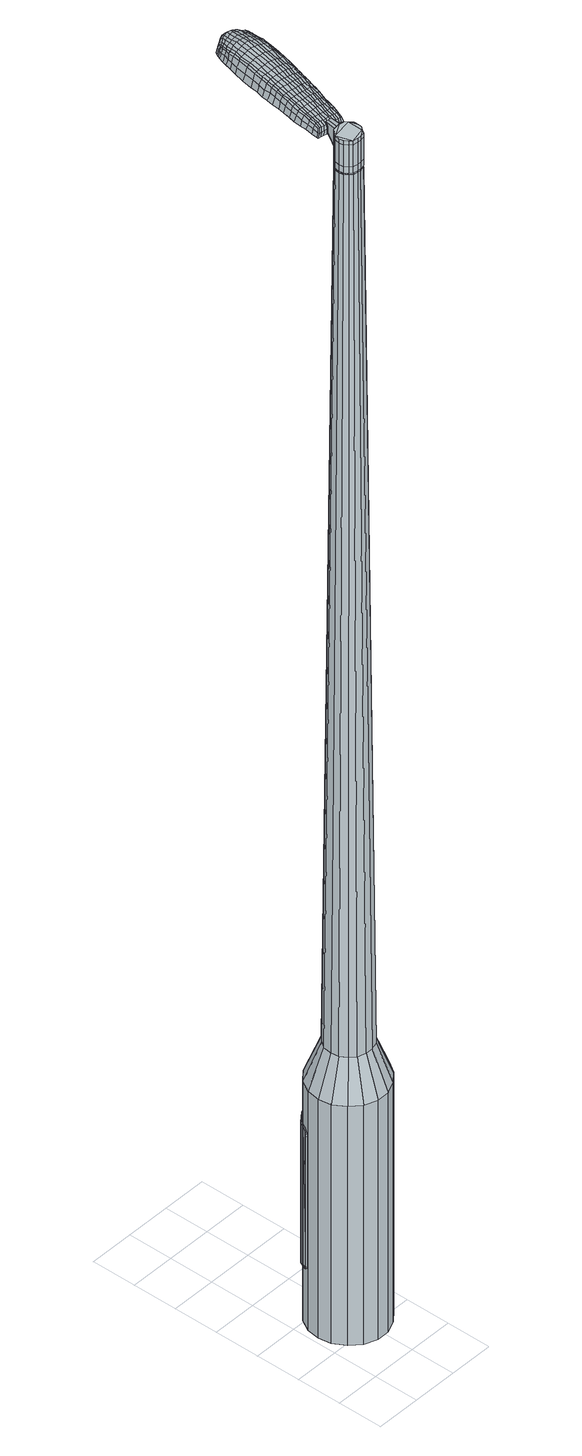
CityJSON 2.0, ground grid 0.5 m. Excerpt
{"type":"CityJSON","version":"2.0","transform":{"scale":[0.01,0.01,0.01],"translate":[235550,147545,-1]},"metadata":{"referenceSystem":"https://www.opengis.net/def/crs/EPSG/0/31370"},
"CityObjects":{
"object1":{"type":"GenericCityObject","attributes":{"cluster":396,"mean_distance_to_centroid":0.247,"new_centroid_x":235550.49,"new_centroid_y":147545.73,"mean_distance_to_camera":9.55,"H1":10.56,"H2":9.45,"Z_final":113.12,"cluster2":-1,"proj_x":235557.04,"proj_y":147546.86,"id_line":65030,"bearing_l":350.2,"distance":6.65,"orientation":"left","G_obj":80.2},"geometry":[{"type":"MultiSurface","lod":"2","boundaries":[[[0,1,2,3]],[[1,4,5,2]],[[4,6,7,5]],[[6,8,9,7]],[[8,10,11,9]],[[10,12,13,11]],[[12,14,15,13]],[[14,16,17,15]],[[16,18,19,17]],[[18,20,21,19]],[[20,22,23,21]],[[22,24,25,23]],[[24,26,27,25]],[[26,28,29,27]],[[28,30,31,29]],[[30,32,33,31]],[[32,34,35,33]],[[34,0,3,35]],[[36,37,38,39]],[[38,40,41,42]],[[41,43,42]],[[42,44,45,46]],[[45,47,46]],[[46,48,49,50]],[[49,51,50]],[[42,46,50,38]],[[50,52,39,38]],[[53,36,39]],[[2,5,7,35]],[[7,9,11,15]],[[11,13,15]],[[15,17,19,23]],[[19,21,23]],[[23,25,27,31]],[[27,29,31]],[[15,23,31,7]],[[31,33,35,7]],[[3,2,35]],[[1,0,54,55]],[[0,34,56,54]],[[34,32,57,56]],[[32,30,58,57]],[[30,28,59,58]],[[28,26,60,59]],[[26,24,61,60]],[[24,22,62,61]],[[22,20,63,62]],[[20,18,64,63]],[[18,16,65,64]],[[16,14,66,65]],[[14,12,67,66]],[[12,10,68,67]],[[10,8,69,68]],[[8,6,70,69]],[[6,4,71,70]],[[4,1,55,71]],[[55,54,72,73]],[[54,56,74,72]],[[56,57,75,74]],[[57,58,76,75]],[[58,59,77,76]],[[59,60,78,77]],[[60,61,79,78]],[[61,62,80,79]],[[62,63,81,80]],[[63,64,82,81]],[[64,65,83,82]],[[65,66,84,83]],[[66,67,85,84]],[[67,68,86,85]],[[68,69,87,86]],[[69,70,88,87]],[[70,71,89,88]],[[71,55,73,89]],[[72,90,91,92]],[[74,93,90,72]],[[94,95,93,74]],[[96,97,95,94]],[[98,99,97,96]],[[100,101,99,98]],[[102,103,101,100]],[[104,105,103,102]],[[106,107,105,104]],[[82,108,107,106]],[[83,109,108,82]],[[110,111,109,83]],[[85,112,111,110]],[[113,114,112,85]],[[87,115,114,113]],[[116,117,115,87]],[[118,119,117,116]],[[92,91,119,118]],[[120,121,122,123]],[[124,120,123,125]],[[126,124,125,127]],[[128,126,127,129]],[[130,128,129,131]],[[132,130,131,133]],[[134,132,133,135]],[[136,134,135,137]],[[138,136,137,139]],[[140,138,139,141]],[[142,140,141,143]],[[144,142,143,145]],[[146,144,145,147]],[[148,146,147,149]],[[150,148,149,151]],[[152,150,151,153]],[[73,72,92]],[[75,94,74]],[[75,76,96,94]],[[76,77,98,96]],[[77,78,100,98]],[[78,79,102,100]],[[79,80,104,102]],[[80,81,106,104]],[[81,82,106]],[[84,110,83]],[[84,85,110]],[[86,113,85]],[[86,87,113]],[[88,116,87]],[[88,89,118,116]],[[89,73,92,118]],[[154,91,90]],[[154,155,119,91]],[[155,156,117,119]],[[156,115,117]],[[157,114,115]],[[157,112,114]],[[158,111,112]],[[158,109,111]],[[159,107,108]],[[159,160,105,107]],[[160,161,103,105]],[[161,162,101,103]],[[162,163,99,101]],[[163,164,97,99]],[[164,165,95,97]],[[165,93,95]],[[39,52,152,166]],[[154,90,167,153]],[[53,39,166,121]],[[90,93,122,167]],[[36,53,121,120]],[[93,165,123,122]],[[37,36,120,124]],[[165,164,125,123]],[[38,37,124,126]],[[164,163,127,125]],[[40,38,126,128]],[[163,162,129,127]],[[41,40,128,130]],[[162,161,131,129]],[[43,41,130,132]],[[161,160,133,131]],[[42,43,132,134]],[[160,159,135,133]],[[44,42,134,136]],[[159,108,137,135]],[[45,44,136,138]],[[108,109,139,137]],[[47,45,138,140]],[[109,158,141,139]],[[46,47,140,142]],[[158,112,143,141]],[[48,46,142,144]],[[112,157,145,143]],[[49,48,144,146]],[[157,115,147,145]],[[51,49,146,148]],[[115,156,149,147]],[[50,51,148,150]],[[156,155,151,149]],[[52,50,150,152]],[[155,154,153,151]],[[152,153,168,169]],[[153,167,170,168]],[[167,122,171,170]],[[122,121,172,171]],[[121,166,173,172]],[[166,152,169,173]],[[174,175,176,177]],[[178,174,177,179]],[[174,178,180,181]],[[175,174,181,182]],[[183,184,185,186]],[[187,183,186,188]],[[183,187,189,190]],[[184,183,190,191]],[[192,193,194,195]],[[196,192,195,197]],[[192,196,198,199]],[[193,192,199,200]],[[201,202,203,204]],[[205,201,204,206]],[[201,205,207,208]],[[202,201,208,209]],[[210,211,212,213]],[[214,210,213,215]],[[210,214,216,217]],[[211,210,217,218]],[[219,220,221,222]],[[223,219,222,224]],[[219,223,225,226]],[[220,219,226,227]],[[228,229,230,231]],[[220,228,231,221]],[[228,220,227,232]],[[229,228,232,233]],[[234,235,236,237]],[[229,234,237,230]],[[234,229,233,238]],[[235,234,238,239]],[[240,178,179,241]],[[235,240,241,236]],[[240,235,239,242]],[[178,240,242,180]],[[243,244,245,246]],[[247,243,246,248]],[[243,247,249,250]],[[244,243,250,251]],[[252,253,254,255]],[[244,252,255,245]],[[252,244,251,256]],[[253,252,256,257]],[[258,259,260,261]],[[253,258,261,254]],[[258,253,257,262]],[[259,258,262,263]],[[264,265,266,267]],[[259,264,267,260]],[[264,259,263,268]],[[265,264,268,269]],[[270,175,182,271]],[[265,270,271,266]],[[270,265,269,272]],[[175,270,272,176]],[[273,274,275,276]],[[277,273,276,278]],[[273,277,279,280]],[[274,273,280,281]],[[282,283,284,285]],[[274,282,285,275]],[[282,274,281,286]],[[283,282,286,287]],[[288,289,290,291]],[[283,288,291,284]],[[288,283,287,292]],[[289,288,292,293]],[[294,187,188,295]],[[289,294,295,290]],[[294,289,293,296]],[[187,294,296,189]],[[297,298,299,300]],[[301,297,300,302]],[[297,301,303,304]],[[298,297,304,305]],[[306,307,308,309]],[[298,306,309,299]],[[306,298,305,310]],[[307,306,310,311]],[[312,313,314,315]],[[307,312,315,308]],[[312,307,311,316]],[[313,312,316,317]],[[318,319,320,321]],[[313,318,321,314]],[[318,313,317,322]],[[319,318,322,323]],[[324,184,191,325]],[[319,324,325,320]],[[324,319,323,326]],[[184,324,326,185]],[[327,213,212,328]],[[329,327,328,330]],[[327,329,331,332]],[[213,327,332,215]],[[333,329,330,334]],[[335,333,334,336]],[[333,335,337,338]],[[329,333,338,331]],[[339,335,336,340]],[[341,339,340,342]],[[339,341,343,344]],[[335,339,344,337]],[[345,341,342,346]],[[347,345,346,348]],[[345,347,349,350]],[[341,345,350,343]],[[351,347,348,352]],[[202,351,352,203]],[[351,202,209,353]],[[347,351,353,349]],[[354,355,200,199]],[[356,354,199,198]],[[354,356,357,358]],[[355,354,358,359]],[[360,361,359,358]],[[362,360,358,357]],[[360,362,363,364]],[[361,360,364,365]],[[366,367,365,364]],[[368,366,364,363]],[[366,368,369,370]],[[367,366,370,371]],[[372,373,371,370]],[[374,372,370,369]],[[372,374,207,205]],[[373,372,205,206]],[[375,376,377,378]],[[277,375,378,279]],[[375,277,278,379]],[[376,375,379,380]],[[381,196,197,382]],[[376,381,382,377]],[[381,376,380,383]],[[196,381,383,198]],[[384,385,386,387]],[[223,384,387,225]],[[384,223,224,388]],[[385,384,388,389]],[[390,391,392,393]],[[385,390,393,386]],[[390,385,389,394]],[[391,390,394,395]],[[396,193,200,397]],[[391,396,397,392]],[[396,391,395,398]],[[193,396,398,194]],[[399,400,401,402]],[[181,399,402,182]],[[399,181,180,403]],[[400,399,403,404]],[[405,406,407,408]],[[400,405,408,401]],[[405,400,404,409]],[[406,405,409,410]],[[411,204,203,412]],[[406,411,412,407]],[[411,406,410,413]],[[204,411,413,206]],[[414,415,416,417]],[[186,414,417,188]],[[414,186,185,418]],[[415,414,418,419]],[[420,208,207,421]],[[415,420,421,416]],[[420,415,419,422]],[[208,420,422,209]],[[423,424,425,426]],[[301,423,426,303]],[[423,301,302,427]],[[424,423,427,428]],[[429,214,215,430]],[[424,429,430,425]],[[429,424,428,431]],[[214,429,431,216]],[[432,433,434,435]],[[247,432,435,249]],[[432,247,248,436]],[[433,432,436,437]],[[438,439,440,441]],[[433,438,441,434]],[[438,433,437,442]],[[439,438,442,443]],[[444,211,218,445]],[[439,444,445,440]],[[444,439,443,446]],[[211,444,446,212]],[[447,448,437,436]],[[246,447,436,248]],[[447,246,245,449]],[[448,447,449,450]],[[451,452,443,442]],[[448,451,442,437]],[[451,448,450,453]],[[452,451,453,454]],[[455,328,212,446]],[[452,455,446,443]],[[455,452,454,456]],[[328,455,456,330]],[[457,458,459,460]],[[304,457,460,305]],[[457,304,303,426]],[[458,457,426,425]],[[461,332,331,462]],[[458,461,462,459]],[[461,458,425,430]],[[332,461,430,215]],[[463,464,450,449]],[[255,463,449,245]],[[463,255,254,465]],[[464,463,465,466]],[[467,468,454,453]],[[464,467,453,450]],[[467,464,466,469]],[[468,467,469,470]],[[471,334,330,456]],[[468,471,456,454]],[[471,468,470,472]],[[334,471,472,336]],[[473,474,475,476]],[[310,473,476,311]],[[473,310,305,460]],[[474,473,460,459]],[[477,338,337,478]],[[474,477,478,475]],[[477,474,459,462]],[[338,477,462,331]],[[479,480,466,465]],[[261,479,465,254]],[[479,261,260,481]],[[480,479,481,482]],[[483,484,470,469]],[[480,483,469,466]],[[483,480,482,485]],[[484,483,485,486]],[[487,340,336,472]],[[484,487,472,470]],[[487,484,486,488]],[[340,487,488,342]],[[489,490,491,492]],[[316,489,492,317]],[[489,316,311,476]],[[490,489,476,475]],[[493,344,343,494]],[[490,493,494,491]],[[493,490,475,478]],[[344,493,478,337]],[[495,496,482,481]],[[267,495,481,260]],[[495,267,266,497]],[[496,495,497,498]],[[499,500,486,485]],[[496,499,485,482]],[[499,496,498,501]],[[500,499,501,502]],[[503,346,342,488]],[[500,503,488,486]],[[503,500,502,504]],[[346,503,504,348]],[[505,506,507,508]],[[322,505,508,323]],[[505,322,317,492]],[[506,505,492,491]],[[509,350,349,510]],[[506,509,510,507]],[[509,506,491,494]],[[350,509,494,343]],[[511,512,498,497]],[[271,511,497,266]],[[511,271,182,402]],[[512,511,402,401]],[[513,514,502,501]],[[512,513,501,498]],[[513,512,401,408]],[[514,513,408,407]],[[515,352,348,504]],[[514,515,504,502]],[[515,514,407,412]],[[352,515,412,203]],[[516,517,419,418]],[[326,516,418,185]],[[516,326,323,508]],[[517,516,508,507]],[[518,353,209,422]],[[517,518,422,419]],[[518,517,507,510]],[[353,518,510,349]],[[519,520,380,379]],[[276,519,379,278]],[[519,276,275,521]],[[520,519,521,522]],[[523,356,198,383]],[[520,523,383,380]],[[523,520,522,524]],[[356,523,524,357]],[[525,526,527,528]],[[226,525,528,227]],[[525,226,225,387]],[[526,525,387,386]],[[529,530,531,532]],[[526,529,532,527]],[[529,526,386,393]],[[530,529,393,392]],[[533,355,359,534]],[[530,533,534,531]],[[533,530,392,397]],[[355,533,397,200]],[[535,536,522,521]],[[285,535,521,275]],[[535,285,284,537]],[[536,535,537,538]],[[539,362,357,524]],[[536,539,524,522]],[[539,536,538,540]],[[362,539,540,363]],[[541,542,543,544]],[[232,541,544,233]],[[541,232,227,528]],[[542,541,528,527]],[[545,546,547,548]],[[542,545,548,543]],[[545,542,527,532]],[[546,545,532,531]],[[549,361,365,550]],[[546,549,550,547]],[[549,546,531,534]],[[361,549,534,359]],[[551,552,538,537]],[[291,551,537,284]],[[551,291,290,553]],[[552,551,553,554]],[[555,368,363,540]],[[552,555,540,538]],[[555,552,554,556]],[[368,555,556,369]],[[557,558,559,560]],[[238,557,560,239]],[[557,238,233,544]],[[558,557,544,543]],[[561,562,563,564]],[[558,561,564,559]],[[561,558,543,548]],[[562,561,548,547]],[[565,367,371,566]],[[562,565,566,563]],[[565,562,547,550]],[[367,565,550,365]],[[567,568,554,553]],[[295,567,553,290]],[[567,295,188,417]],[[568,567,417,416]],[[569,374,369,556]],[[568,569,556,554]],[[569,568,416,421]],[[374,569,421,207]],[[570,571,404,403]],[[242,570,403,180]],[[570,242,239,560]],[[571,570,560,559]],[[572,573,410,409]],[[571,572,409,404]],[[572,571,559,564]],[[573,572,564,563]],[[574,373,206,413]],[[573,574,413,410]],[[574,573,563,566]],[[373,574,566,371]],[[575,576,577,578]],[[578,577,579,580]],[[581,579,577,582]],[[582,577,576,583]],[[584,585,586,587]],[[587,586,588,589]],[[590,588,586,591]],[[591,586,585,592]],[[593,594,595,596]],[[596,595,597,598]],[[599,597,595,600]],[[600,595,594,601]],[[602,603,604,605]],[[605,604,606,607]],[[608,606,604,609]],[[609,604,603,610]],[[611,612,613,614]],[[614,613,615,616]],[[617,615,613,618]],[[618,613,612,619]],[[620,621,622,623]],[[623,622,624,625]],[[626,624,622,627]],[[627,622,621,628]],[[629,630,631,632]],[[632,631,621,620]],[[628,621,631,633]],[[633,631,630,634]],[[635,636,637,638]],[[638,637,630,629]],[[634,630,637,639]],[[639,637,636,640]],[[580,579,641,642]],[[642,641,636,635]],[[640,636,641,643]],[[643,641,579,581]],[[644,645,646,647]],[[647,646,648,649]],[[650,648,646,651]],[[651,646,645,652]],[[653,654,655,656]],[[656,655,645,644]],[[652,645,655,657]],[[657,655,654,658]],[[659,660,661,662]],[[662,661,654,653]],[[658,654,661,663]],[[663,661,660,664]],[[665,666,667,668]],[[668,667,660,659]],[[664,660,667,669]],[[669,667,666,670]],[[583,576,671,672]],[[672,671,666,665]],[[670,666,671,673]],[[673,671,576,575]],[[674,675,676,677]],[[677,676,678,679]],[[680,678,676,681]],[[681,676,675,682]],[[683,684,685,686]],[[686,685,675,674]],[[682,675,685,687]],[[687,685,684,688]],[[689,690,691,692]],[[692,691,684,683]],[[688,684,691,693]],[[693,691,690,694]],[[589,588,695,696]],[[696,695,690,689]],[[694,690,695,697]],[[697,695,588,590]],[[698,699,700,701]],[[701,700,702,703]],[[704,702,700,705]],[[705,700,699,706]],[[707,708,709,710]],[[710,709,699,698]],[[706,699,709,711]],[[711,709,708,712]],[[713,714,715,716]],[[716,715,708,707]],[[712,708,715,717]],[[717,715,714,718]],[[719,720,721,722]],[[722,721,714,713]],[[718,714,721,723]],[[723,721,720,724]],[[592,585,725,726]],[[726,725,720,719]],[[724,720,725,727]],[[727,725,585,584]],[[611,614,728,729]],[[729,728,730,731]],[[732,730,728,733]],[[733,728,614,616]],[[731,730,734,735]],[[735,734,736,737]],[[738,736,734,739]],[[739,734,730,732]],[[737,736,740,741]],[[741,740,742,743]],[[744,742,740,745]],[[745,740,736,738]],[[743,742,746,747]],[[747,746,748,749]],[[750,748,746,751]],[[751,746,742,744]],[[749,748,752,753]],[[753,752,603,602]],[[610,603,752,754]],[[754,752,748,750]],[[601,755,756,600]],[[600,756,757,599]],[[758,757,756,759]],[[759,756,755,760]],[[760,761,762,759]],[[759,762,763,758]],[[764,763,762,765]],[[765,762,761,766]],[[766,767,768,765]],[[765,768,769,764]],[[770,769,768,771]],[[771,768,767,772]],[[772,773,774,771]],[[771,774,775,770]],[[608,775,774,606]],[[606,774,773,607]],[[776,777,778,779]],[[779,778,678,680]],[[679,678,778,780]],[[780,778,777,781]],[[598,597,782,783]],[[783,782,777,776]],[[781,777,782,784]],[[784,782,597,599]],[[785,786,787,788]],[[788,787,624,626]],[[625,624,787,789]],[[789,787,786,790]],[[791,792,793,794]],[[794,793,786,785]],[[790,786,793,795]],[[795,793,792,796]],[[601,594,797,798]],[[798,797,792,791]],[[796,792,797,799]],[[799,797,594,593]],[[800,801,802,803]],[[803,802,582,583]],[[581,582,802,804]],[[804,802,801,805]],[[806,807,808,809]],[[809,808,801,800]],[[805,801,808,810]],[[810,808,807,811]],[[602,605,812,813]],[[813,812,807,806]],[[811,807,812,814]],[[814,812,605,607]],[[815,816,817,818]],[[818,817,587,589]],[[584,587,817,819]],[[819,817,816,820]],[[608,609,821,822]],[[822,821,816,815]],[[820,816,821,823]],[[823,821,609,610]],[[824,825,826,827]],[[827,826,702,704]],[[703,702,826,828]],[[828,826,825,829]],[[616,615,830,831]],[[831,830,825,824]],[[829,825,830,832]],[[832,830,615,617]],[[833,834,648,835]],[[835,648,650]],[[649,648,836]],[[836,648,834,837]],[[838,839,840,841]],[[841,840,834,833]],[[837,834,840,842]],[[842,840,839,843]],[[619,612,844,845]],[[845,844,839,838]],[[843,839,844,846]],[[846,844,612,611]],[[837,847,836]],[[836,847,647,649]],[[644,647,847,848]],[[848,847,849]],[[843,850,851,842]],[[842,851,847,837]],[[849,847,851,852]],[[852,851,850,853]],[[611,729,854,846]],[[846,854,850,843]],[[853,850,854,855]],[[855,854,729,731]],[[856,857,858,859]],[[859,858,705,706]],[[704,705,858,827]],[[827,858,857,824]],[[732,733,860,861]],[[861,860,857,856]],[[824,857,860,831]],[[831,860,733,616]],[[849,862,863,848]],[[848,863,656,644]],[[653,656,863,864]],[[864,863,862,865]],[[853,866,867,852]],[[852,867,862,849]],[[865,862,867,868]],[[868,867,866,869]],[[731,735,870,855]],[[855,870,866,853]],[[869,866,870,871]],[[871,870,735,737]],[[872,873,874,875]],[[875,874,711,712]],[[706,711,874,859]],[[859,874,873,856]],[[738,739,876,877]],[[877,876,873,872]],[[856,873,876,861]],[[861,876,739,732]],[[865,878,864]],[[864,878,662,653]],[[659,662,878,879]],[[879,878,880]],[[869,881,882,868]],[[868,882,878,865]],[[880,878,882,883]],[[883,882,881,884]],[[737,741,885,871]],[[871,885,881,869]],[[884,881,885,886]],[[886,885,741,743]],[[887,888,889,890]],[[890,889,717,718]],[[712,717,889,875]],[[875,889,888,872]],[[744,745,891,892]],[[892,891,888,887]],[[872,888,891,877]],[[877,891,745,738]],[[880,893,894,879]],[[879,894,668,659]],[[665,668,894,895]],[[895,894,893,896]],[[884,897,898,883]],[[883,898,893,880]],[[896,893,898,899]],[[899,898,897,900]],[[743,747,901,886]],[[886,901,897,884]],[[900,897,901,902]],[[902,901,747,749]],[[903,904,905,906]],[[906,905,723,724]],[[718,723,905,890]],[[890,905,904,887]],[[750,751,907,908]],[[908,907,904,903]],[[887,904,907,892]],[[892,907,751,744]],[[896,909,910,895]],[[895,910,672,665]],[[583,672,910,803]],[[803,910,909,800]],[[900,911,912,899]],[[899,912,909,896]],[[800,909,912,809]],[[809,912,911,806]],[[749,753,913,902]],[[902,913,911,900]],[[806,911,913,813]],[[813,913,753,602]],[[820,914,915,819]],[[819,915,727,584]],[[724,727,915,906]],[[906,915,914,903]],[[610,754,916,823]],[[823,916,914,820]],[[903,914,916,908]],[[908,916,754,750]],[[781,917,918,780]],[[780,918,677,679]],[[674,677,918,919]],[[919,918,917,920]],[[599,757,921,784]],[[784,921,917,781]],[[920,917,921,922]],[[922,921,757,758]],[[923,924,925,926]],[[926,925,627,628]],[[626,627,925,788]],[[788,925,924,785]],[[927,928,929,930]],[[930,929,924,923]],[[785,924,929,794]],[[794,929,928,791]],[[760,755,931,932]],[[932,931,928,927]],[[791,928,931,798]],[[798,931,755,601]],[[920,933,934,919]],[[919,934,686,674]],[[683,686,934,935]],[[935,934,933,936]],[[758,763,937,922]],[[922,937,933,920]],[[936,933,937,938]],[[938,937,763,764]],[[939,940,941,942]],[[942,941,633,634]],[[628,633,941,926]],[[926,941,940,923]],[[943,944,945,946]],[[946,945,940,939]],[[923,940,945,930]],[[930,945,944,927]],[[766,761,947,948]],[[948,947,944,943]],[[927,944,947,932]],[[932,947,761,760]],[[936,949,950,935]],[[935,950,692,683]],[[689,692,950,951]],[[951,950,949,952]],[[764,769,953,938]],[[938,953,949,936]],[[952,949,953,954]],[[954,953,769,770]],[[955,956,957,958]],[[958,957,639,640]],[[634,639,957,942]],[[942,957,956,939]],[[959,960,961,962]],[[962,961,956,955]],[[939,956,961,946]],[[946,961,960,943]],[[772,767,963,964]],[[964,963,960,959]],[[943,960,963,948]],[[948,963,767,766]],[[952,965,966,951]],[[951,966,696,689]],[[589,696,966,818]],[[818,966,965,815]],[[770,775,967,954]],[[954,967,965,952]],[[815,965,967,822]],[[822,967,775,608]],[[805,968,969,804]],[[804,969,643,581]],[[640,643,969,958]],[[958,969,968,955]],[[811,970,971,810]],[[810,971,968,805]],[[955,968,971,962]],[[962,971,970,959]],[[607,773,972,814]],[[814,972,970,811]],[[959,970,972,964]],[[964,972,773,772]],[[575,578,177,176]],[[578,580,179,177]],[[590,591,190,189]],[[591,592,191,190]],[[593,596,195,194]],[[596,598,197,195]],[[617,618,217,216]],[[618,619,218,217]],[[620,623,222,221]],[[623,625,224,222]],[[629,632,231,230]],[[632,620,221,231]],[[635,638,237,236]],[[638,629,230,237]],[[580,642,241,179]],[[642,635,236,241]],[[650,651,250,249]],[[651,652,251,250]],[[652,657,256,251]],[[657,658,257,256]],[[658,663,262,257]],[[663,664,263,262]],[[664,669,268,263]],[[669,670,269,268]],[[670,673,272,269]],[[673,575,176,272]],[[680,681,280,279]],[[681,682,281,280]],[[682,687,286,281]],[[687,688,287,286]],[[688,693,292,287]],[[693,694,293,292]],[[694,697,296,293]],[[697,590,189,296]],[[698,701,300,299]],[[701,703,302,300]],[[707,710,309,308]],[[710,698,299,309]],[[713,716,315,314]],[[716,707,308,315]],[[719,722,321,320]],[[722,713,314,321]],[[592,726,325,191]],[[726,719,320,325]],[[776,779,378,377]],[[779,680,279,378]],[[598,783,382,197]],[[783,776,377,382]],[[625,789,388,224]],[[789,790,389,388]],[[790,795,394,389]],[[795,796,395,394]],[[796,799,398,395]],[[799,593,194,398]],[[703,828,427,302]],[[828,829,428,427]],[[829,832,431,428]],[[832,617,216,431]],[[833,835,435,434]],[[835,650,249,435]],[[838,841,441,440]],[[841,833,434,441]],[[619,845,445,218]],[[845,838,440,445]],[[973,974,975,976]],[[977,978,976,975]],[[979,980,981,982]],[[983,984,985,986]],[[974,987,988,975]],[[989,977,975,988]],[[990,979,982,991]],[[992,993,984,983]],[[987,994,995,988]],[[995,996,989,988]],[[997,990,991,998]],[[999,993,992,1000]],[[994,1001,1002,995]],[[1002,1003,996,995]],[[1004,997,998,1005]],[[1006,999,1000,1007]],[[1008,1009,1010,1011]],[[1012,1013,1009,1008]],[[1012,1014,1015,1013]],[[1014,1016,1017,1015]],[[1018,1019,1020,1021]],[[1022,1023,1019,1018]],[[1024,1025,1023,1022]],[[1026,1027,1025,1024]],[[1021,1010,1009,1018]],[[1018,1009,1013,1022]],[[1013,1015,1024,1022]],[[1015,1017,1026,1024]],[[982,981,978,977]],[[991,982,977,989]],[[996,998,991,989]],[[1003,1005,998,996]],[[983,986,980,979]],[[992,983,979,990]],[[1000,992,990,997]],[[1007,1000,997,1004]],[[984,1008,1011,985]],[[993,1012,1008,984]],[[1014,1012,993,999]],[[1016,1014,999,1006]],[[1028,1029,1030,1031]],[[1030,1032,1033,1034]],[[1030,1034,1035,1036]],[[1030,1036,1031]],[[1037,1028,1031,1038]],[[1039,1038,1031,1040]],[[1041,1040,1031]],[[1042,1030,1029,1043]],[[1044,1042,1043,1045]],[[1046,1044,1045,1047]],[[1048,1046,1047,1049]],[[1050,1048,1049,1051]],[[1051,1052,1053,1054]],[[1051,1054,1055,1056]],[[1051,1056,1057,1058]],[[1057,1059,1060,1061]],[[1057,1061,1062,1063]],[[1057,1063,1058]],[[1051,1058,1050]],[[1064,1065,1029,1028]],[[1066,1067,1032,1030]],[[1068,1069,1041,1031]],[[1065,1070,1043,1029]],[[1071,1066,1030,1042]],[[1070,1072,1045,1043]],[[1073,1071,1042,1044]],[[1072,1074,1047,1045]],[[1075,1073,1044,1046]],[[1074,1076,1049,1047]],[[1077,1075,1046,1048]],[[1076,1078,1051,1049]],[[1079,1077,1048,1050]],[[1078,1080,1052,1051]],[[1081,1082,1059,1057]],[[1083,1079,1050,1058]],[[1053,1052,1080,1084]],[[1054,1053,1084,1085]],[[1055,1054,1085,1086]],[[1056,1055,1086,1087]],[[1057,1056,1087,1081]],[[1088,1064,1028,1037]],[[1089,1088,1037,1038]],[[1090,1089,1038,1039]],[[1091,1090,1039,1040]],[[1069,1091,1040,1041]],[[1033,1032,1067,1092]],[[1060,1059,1082,1093]],[[1034,1033,1092,1094]],[[1035,1034,1094,1095]],[[1036,1035,1095,1096]],[[1031,1036,1096,1068]],[[1061,1060,1093,1097]],[[1062,1061,1097,1098]],[[1063,1062,1098,1099]],[[1058,1063,1099,1083]]]}]}
},
"vertices":[
[55,117,384],[69,112,384],[69,112,96],[55,117,96],[80,102,384],[80,102,96],[88,90,384],[88,90,96],[90,75,384],[90,75,96],[88,61,384],[88,61,96],[80,48,384],[80,48,96],[69,39,384],[69,39,96],[55,33,384],[55,33,96],[41,33,384],[41,33,96],[27,38,384],[27,38,96],[16,48,384],[16,48,96],[8,61,384],[8,61,96],[6,75,384],[6,75,96],[8,89,384],[8,89,96],[15,102,384],[15,102,96],[27,112,384],[27,112,96],[40,117,384],[40,117,96],[41,87,1524],[38,84,1524],[35,80,1524],[50,88,1524],[34,75,1524],[35,70,1524],[41,63,1524],[38,66,1524],[46,62,1524],[50,62,1524],[58,67,1524],[55,63,1524],[61,71,1524],[61,75,1524],[58,84,1524],[61,80,1524],[55,87,1524],[46,88,1524],[52,100,429],[60,97,429],[43,100,429],[35,97,429],[29,91,429],[24,84,429],[23,75,429],[24,66,429],[29,59,429],[35,53,429],[44,50,429],[52,50,429],[61,53,429],[67,59,429],[72,67,429],[73,75,429],[72,84,429],[67,91,429],[50,88,1483],[55,87,1483],[46,88,1483],[41,87,1483],[38,84,1483],[35,80,1483],[34,75,1483],[35,70,1483],[38,66,1483],[41,63,1483],[46,62,1483],[50,62,1483],[55,63,1483],[58,67,1483],[61,71,1483],[61,75,1483],[61,80,1483],[58,84,1483],[50,88,1485],[54,86,1485],[54,86,1483],[46,88,1485],[41,86,1483],[41,86,1485],[38,83,1483],[38,83,1485],[36,79,1483],[36,79,1485],[35,75,1483],[35,75,1485],[36,71,1483],[36,71,1485],[38,67,1483],[38,67,1485],[42,64,1483],[42,64,1485],[46,62,1485],[50,62,1485],[54,64,1483],[54,64,1485],[58,67,1485],[60,71,1483],[60,71,1485],[61,75,1485],[60,80,1483],[60,80,1485],[58,83,1483],[58,83,1485],[41,87,1519],[46,88,1519],[46,88,1493],[41,87,1493],[38,84,1519],[38,84,1493],[35,80,1519],[35,80,1493],[34,75,1519],[34,75,1493],[35,70,1519],[35,70,1493],[38,66,1519],[38,66,1493],[41,63,1519],[41,63,1493],[46,62,1519],[46,62,1493],[50,62,1519],[50,62,1493],[55,63,1519],[55,63,1493],[58,67,1519],[58,67,1493],[61,71,1519],[61,71,1493],[61,75,1519],[61,75,1493],[61,80,1519],[61,80,1493],[58,84,1519],[58,84,1493],[55,87,1519],[55,87,1493],[55,87,1485],[58,84,1485],[61,80,1485],[61,71,1485],[55,63,1485],[41,63,1485],[38,66,1485],[35,70,1485],[34,75,1485],[35,80,1485],[38,84,1485],[41,87,1485],[50,88,1519],[50,88,1493],[57,106,1513],[57,106,1518],[53,107,1513],[50,107,1513],[50,107,1518],[53,107,1518],[85,176,1519],[84,170,1518],[85,171,1509],[87,177,1510],[87,185,1519],[89,186,1510],[85,184,1526],[84,176,1525],[82,169,1525],[47,183,1519],[46,176,1518],[48,175,1525],[49,182,1525],[49,192,1519],[50,191,1526],[47,193,1510],[46,185,1510],[45,178,1509],[77,253,1519],[81,252,1519],[81,253,1513],[77,253,1513],[73,252,1519],[73,253,1513],[73,251,1524],[77,251,1524],[80,250,1524],[65,180,1530],[63,172,1529],[67,172,1529],[68,179,1530],[66,189,1531],[69,188,1531],[62,189,1530],[61,180,1530],[60,173,1529],[51,100,1512],[54,100,1512],[54,101,1517],[51,101,1517],[48,101,1512],[48,102,1517],[48,101,1506],[51,101,1506],[54,100,1506],[94,235,1519],[94,232,1519],[95,232,1512],[95,236,1512],[94,237,1518],[95,238,1512],[93,237,1522],[93,235,1523],[93,232,1524],[94,227,1519],[93,221,1519],[95,222,1512],[95,228,1512],[92,227,1524],[92,221,1525],[92,215,1519],[91,208,1519],[93,209,1511],[94,216,1511],[91,215,1526],[90,207,1526],[89,196,1519],[91,197,1510],[88,196,1526],[69,105,1513],[70,112,1513],[69,111,1518],[67,104,1517],[67,99,1512],[66,100,1516],[68,100,1506],[70,105,1507],[72,113,1507],[72,119,1514],[74,127,1515],[72,126,1520],[71,119,1519],[73,120,1507],[75,127,1507],[76,134,1515],[77,141,1516],[76,140,1522],[74,133,1521],[77,135,1508],[79,142,1508],[79,148,1517],[81,155,1517],[79,155,1524],[77,148,1523],[81,149,1508],[82,156,1509],[82,162,1518],[80,162,1524],[84,164,1509],[59,242,1519],[58,239,1519],[59,238,1524],[60,241,1523],[60,244,1518],[61,243,1522],[59,245,1512],[58,243,1512],[57,240,1512],[57,234,1519],[55,228,1519],[56,228,1525],[58,233,1524],[55,235,1512],[54,230,1512],[54,223,1519],[52,215,1519],[54,214,1526],[55,222,1526],[53,224,1511],[51,216,1511],[50,203,1519],[52,202,1526],[49,205,1510],[39,110,1513],[40,117,1513],[39,119,1507],[38,111,1507],[38,104,1512],[38,105,1506],[39,105,1516],[40,109,1517],[41,116,1518],[40,125,1514],[41,132,1515],[40,134,1507],[39,126,1507],[42,124,1519],[42,131,1520],[42,140,1515],[43,147,1516],[42,149,1508],[41,141,1508],[43,139,1521],[44,146,1522],[44,155,1517],[45,162,1517],[43,163,1509],[43,156,1508],[45,153,1523],[46,161,1524],[46,169,1518],[44,171,1509],[47,168,1524],[52,106,1519],[55,106,1519],[53,114,1520],[56,113,1520],[51,114,1520],[49,107,1519],[55,121,1522],[57,121,1522],[56,129,1523],[59,128,1523],[53,129,1523],[52,122,1521],[57,136,1524],[60,135,1524],[58,143,1525],[61,143,1525],[55,144,1525],[54,136,1524],[60,150,1526],[63,150,1526],[61,158,1527],[64,157,1527],[58,158,1527],[56,151,1526],[62,165,1528],[65,164,1528],[59,166,1528],[76,248,1527],[80,247,1527],[72,248,1526],[71,243,1527],[75,244,1528],[79,243,1528],[74,237,1529],[78,237,1529],[70,237,1528],[69,230,1530],[73,230,1530],[77,229,1530],[72,223,1531],[76,222,1531],[68,223,1530],[66,214,1531],[70,214,1531],[74,213,1531],[68,201,1531],[72,201,1531],[64,202,1531],[61,246,1518],[64,248,1519],[63,249,1513],[60,247,1513],[62,245,1523],[64,247,1523],[68,250,1519],[68,251,1513],[68,249,1524],[93,240,1518],[92,242,1518],[91,241,1523],[92,239,1523],[94,240,1513],[93,243,1513],[90,245,1519],[87,248,1519],[87,247,1524],[89,244,1523],[91,246,1513],[88,249,1513],[84,250,1519],[84,249,1524],[84,251,1513],[82,176,1528],[80,176,1528],[79,169,1528],[80,169,1527],[84,184,1528],[82,185,1529],[77,177,1529],[74,178,1530],[73,171,1529],[76,170,1528],[79,186,1529],[76,187,1530],[71,178,1530],[70,171,1529],[73,187,1531],[50,182,1528],[53,181,1529],[54,190,1529],[51,190,1528],[49,174,1527],[52,174,1528],[56,181,1529],[58,190,1530],[55,174,1528],[39,102,1512],[41,102,1512],[42,103,1517],[40,103,1517],[38,103,1506],[41,103,1506],[44,101,1512],[45,102,1517],[44,102,1506],[66,97,1512],[64,98,1512],[65,98,1506],[67,98,1506],[65,99,1517],[64,99,1517],[62,98,1512],[59,99,1512],[60,99,1506],[62,99,1506],[61,99,1517],[59,100,1517],[56,99,1512],[57,100,1506],[56,100,1517],[66,104,1519],[65,104,1519],[68,111,1520],[66,112,1520],[62,105,1519],[60,105,1519],[64,112,1520],[61,112,1520],[57,106,1519],[59,113,1520],[41,109,1519],[43,108,1519],[44,116,1520],[42,116,1520],[46,108,1519],[47,115,1520],[69,119,1521],[68,119,1521],[71,126,1522],[69,126,1522],[65,119,1521],[63,120,1521],[67,127,1522],[64,127,1523],[60,120,1522],[61,128,1523],[43,123,1521],[45,123,1521],[46,130,1522],[44,131,1522],[48,122,1521],[49,130,1522],[73,133,1523],[71,133,1523],[74,140,1524],[72,141,1524],[68,134,1523],[66,134,1524],[70,141,1525],[67,142,1525],[63,135,1524],[64,142,1525],[45,138,1523],[47,138,1523],[48,145,1524],[46,145,1524],[50,137,1524],[51,144,1525],[76,148,1525],[74,148,1525],[77,155,1526],[76,155,1526],[71,148,1526],[68,149,1526],[73,156,1527],[70,156,1527],[66,149,1526],[67,157,1527],[46,153,1525],[49,152,1525],[50,160,1526],[47,160,1526],[52,152,1526],[53,159,1527],[79,162,1527],[77,162,1527],[74,163,1527],[71,163,1528],[68,164,1528],[48,167,1527],[51,167,1527],[54,166,1528],[61,242,1525],[64,244,1525],[60,239,1526],[63,240,1526],[68,246,1526],[67,242,1527],[92,236,1525],[91,239,1525],[90,235,1526],[92,233,1525],[89,241,1525],[86,244,1526],[86,240,1527],[88,237,1526],[83,246,1526],[83,242,1527],[59,234,1526],[61,235,1527],[58,228,1527],[60,229,1528],[66,236,1528],[64,230,1529],[91,228,1526],[90,230,1527],[89,223,1528],[90,222,1527],[88,232,1527],[85,234,1528],[84,227,1529],[87,225,1528],[82,235,1528],[80,228,1530],[57,222,1528],[59,222,1529],[55,214,1528],[57,214,1529],[63,223,1529],[62,214,1530],[90,216,1528],[88,217,1528],[87,209,1529],[88,208,1528],[86,218,1529],[83,220,1530],[81,211,1530],[84,210,1530],[79,221,1530],[78,212,1531],[53,202,1529],[56,202,1529],[60,202,1530],[86,196,1528],[84,197,1529],[82,198,1530],[79,199,1530],[75,200,1531],[84,171,1509],[82,170,1518],[83,177,1518],[85,178,1509],[85,185,1519],[87,186,1510],[83,185,1525],[82,176,1525],[80,169,1525],[50,175,1525],[48,176,1518],[49,183,1518],[51,182,1525],[51,192,1519],[52,190,1525],[49,193,1510],[48,185,1509],[47,178,1509],[80,251,1513],[80,250,1519],[77,250,1519],[77,251,1513],[73,250,1519],[73,251,1513],[73,249,1524],[77,249,1524],[80,248,1524],[67,172,1528],[64,173,1528],[65,180,1529],[68,179,1529],[66,189,1529],[69,188,1529],[63,189,1529],[61,180,1529],[60,173,1528],[54,103,1516],[54,102,1512],[51,102,1512],[52,103,1516],[48,103,1512],[49,104,1516],[48,104,1506],[51,103,1506],[54,103,1506],[93,233,1512],[92,232,1519],[92,235,1518],[93,236,1512],[92,237,1518],[93,238,1512],[91,237,1522],[91,235,1523],[91,232,1523],[93,222,1512],[91,221,1519],[92,227,1519],[93,228,1512],[90,227,1524],[90,221,1525],[91,209,1511],[89,208,1519],[90,216,1519],[92,217,1511],[89,215,1525],[88,207,1526],[87,197,1519],[89,198,1510],[86,196,1526],[67,112,1518],[68,112,1513],[67,105,1513],[66,105,1517],[65,100,1512],[65,101,1515],[66,101,1506],[68,106,1506],[70,113,1507],[71,127,1520],[72,127,1514],[70,120,1514],[69,119,1519],[72,121,1507],[73,128,1507],[74,141,1522],[75,142,1516],[74,134,1515],[72,134,1521],[75,135,1508],[77,142,1508],[77,155,1523],[79,156,1517],[77,149,1516],[75,148,1522],[79,150,1508],[80,157,1508],[80,163,1517],[79,162,1524],[82,164,1509],[61,237,1523],[60,238,1519],[61,241,1518],[62,241,1523],[62,243,1518],[62,242,1522],[60,244,1512],[60,242,1512],[59,239,1512],[58,227,1525],[57,228,1519],[59,233,1519],[60,233,1524],[57,235,1512],[56,229,1512],[56,213,1526],[54,214,1519],[56,222,1519],[57,221,1525],[55,224,1511],[53,216,1511],[52,203,1519],[54,202,1526],[51,205,1510],[41,118,1507],[42,117,1513],[41,110,1513],[40,111,1506],[40,105,1512],[40,106,1506],[41,105,1515],[42,109,1517],[43,116,1518],[42,133,1507],[43,132,1514],[42,125,1514],[41,126,1507],[43,124,1519],[44,131,1520],[44,148,1508],[45,147,1516],[44,140,1515],[43,141,1508],[45,139,1521],[46,146,1522],[45,163,1508],[47,162,1517],[46,154,1516],[45,156,1508],[47,153,1522],[48,161,1523],[47,169,1517],[46,170,1509],[49,168,1524],[52,107,1518],[55,107,1518],[54,114,1519],[56,114,1519],[51,115,1519],[50,108,1518],[55,122,1520],[57,121,1520],[56,129,1521],[59,129,1521],[53,130,1521],[52,122,1520],[57,136,1523],[60,136,1523],[59,144,1524],[61,143,1524],[55,144,1524],[54,137,1523],[60,151,1525],[63,151,1525],[61,158,1526],[64,158,1526],[58,159,1526],[57,152,1525],[62,166,1527],[65,165,1527],[59,166,1527],[80,246,1526],[76,247,1526],[73,246,1525],[72,243,1526],[76,243,1526],[79,242,1526],[78,236,1528],[74,237,1528],[71,237,1527],[69,230,1528],[73,230,1529],[77,229,1529],[75,222,1530],[72,223,1530],[68,223,1529],[67,214,1530],[70,214,1530],[74,213,1530],[72,201,1530],[68,201,1530],[65,202,1530],[64,247,1513],[65,246,1518],[63,245,1518],[62,245,1512],[63,243,1523],[65,245,1523],[69,248,1519],[68,249,1513],[69,247,1523],[89,240,1523],[90,241,1518],[91,239,1518],[90,238,1523],[93,239,1512],[91,242,1512],[86,245,1523],[86,246,1519],[88,244,1519],[88,243,1523],[89,244,1513],[86,247,1513],[83,248,1519],[83,247,1524],[83,249,1513],[78,170,1527],[80,177,1527],[81,176,1527],[79,169,1526],[82,185,1527],[81,185,1528],[73,171,1528],[74,178,1528],[77,177,1528],[76,170,1527],[79,186,1528],[76,187,1529],[71,179,1529],[70,172,1528],[73,188,1529],[54,190,1528],[53,181,1527],[52,182,1527],[53,190,1527],[51,175,1526],[52,174,1527],[57,181,1528],[58,190,1528],[56,174,1527],[42,105,1516],[42,104,1512],[40,104,1512],[41,105,1516],[40,105,1506],[41,105,1506],[45,103,1512],[45,104,1516],[44,104,1506],[65,101,1506],[64,100,1512],[66,100,1506],[65,101,1516],[64,101,1516],[60,102,1506],[59,101,1512],[62,100,1512],[63,101,1506],[62,101,1516],[59,102,1516],[57,101,1512],[57,102,1506],[57,102,1516],[65,105,1518],[67,112,1519],[66,112,1519],[60,106,1518],[62,106,1518],[64,113,1519],[61,113,1519],[57,107,1518],[59,113,1519],[44,116,1519],[43,109,1518],[42,109,1518],[43,116,1519],[46,109,1518],[47,116,1519],[68,120,1520],[68,119,1520],[70,127,1521],[69,127,1521],[63,120,1520],[65,120,1520],[67,127,1521],[64,128,1521],[60,121,1520],[61,128,1521],[46,131,1521],[45,124,1520],[44,124,1520],[45,131,1521],[48,123,1520],[49,130,1521],[71,134,1522],[73,141,1523],[72,141,1523],[65,135,1522],[68,134,1522],[70,142,1523],[67,142,1524],[63,135,1523],[64,143,1524],[48,146,1523],[47,138,1522],[46,138,1522],[47,146,1523],[51,138,1522],[52,145,1523],[74,148,1524],[75,148,1524],[76,155,1525],[75,156,1525],[68,149,1525],[71,149,1524],[73,156,1525],[70,157,1526],[65,150,1525],[67,157,1526],[50,160,1525],[49,153,1524],[48,153,1524],[49,160,1525],[53,152,1524],[54,160,1525],[77,163,1526],[78,162,1526],[71,164,1527],[74,163,1526],[68,164,1527],[51,167,1526],[50,167,1526],[55,167,1526],[65,243,1524],[63,241,1524],[62,238,1525],[63,240,1525],[68,245,1525],[67,241,1525],[89,234,1525],[89,238,1524],[90,236,1524],[90,233,1525],[85,239,1526],[85,243,1525],[88,240,1524],[87,237,1525],[83,245,1525],[82,241,1526],[62,234,1526],[61,233,1526],[59,227,1526],[61,228,1527],[66,236,1526],[65,229,1527],[88,223,1527],[89,229,1526],[89,227,1526],[89,222,1526],[83,227,1528],[84,233,1527],[87,231,1526],[86,225,1527],[81,235,1527],[80,228,1528],[60,222,1527],[58,221,1527],[56,213,1527],[58,214,1528],[64,222,1528],[62,214,1529],[86,209,1528],[87,217,1527],[88,216,1527],[87,208,1527],[80,211,1529],[82,220,1529],[85,218,1528],[83,210,1528],[79,221,1529],[77,212,1530],[56,202,1528],[55,202,1528],[60,202,1529],[84,197,1528],[85,196,1528],[78,199,1529],[81,198,1529],[75,200,1530],[66,100,1508],[60,102,1508],[66,133,1509],[74,132,1509],[71,155,1510],[79,153,1510],[78,194,1512],[87,192,1512],[84,174,1511],[75,176,1511],[81,211,1513],[83,225,1514],[92,223,1514],[90,210,1513],[53,103,1508],[59,135,1509],[62,156,1510],[69,195,1512],[66,177,1511],[72,213,1513],[74,226,1514],[46,104,1508],[51,136,1509],[54,158,1510],[60,197,1512],[57,179,1511],[66,228,1514],[63,214,1513],[40,105,1508],[43,138,1509],[45,159,1510],[51,198,1512],[48,180,1511],[57,229,1514],[54,216,1513],[85,238,1514],[84,243,1514],[91,242,1514],[93,236,1514],[77,239,1514],[77,244,1514],[68,241,1514],[70,245,1514],[60,242,1514],[63,246,1514],[83,248,1515],[80,252,1515],[81,251,1515],[87,247,1515],[78,249,1515],[79,252,1515],[74,249,1515],[78,252,1515],[70,250,1515],[77,252,1515],[13,100,334],[15,104,334],[15,104,165],[8,92,171],[13,100,165],[11,97,165],[10,95,166],[9,93,167],[8,92,169],[11,97,334],[10,95,333],[9,93,332],[8,92,331],[8,92,328],[26,113,165],[26,113,334],[40,118,165],[40,118,334],[55,118,165],[55,118,334],[70,113,165],[70,113,334],[81,104,165],[81,104,334],[84,100,334],[85,97,334],[87,94,333],[88,93,332],[89,92,331],[89,91,328],[84,100,165],[89,91,171],[89,92,169],[88,93,167],[87,94,166],[85,97,165],[15,99,334],[17,102,334],[17,102,165],[15,99,165],[10,90,171],[10,90,328],[28,111,334],[28,111,165],[41,115,334],[41,115,165],[55,115,334],[55,115,165],[68,111,334],[68,111,165],[79,102,334],[79,102,165],[81,99,334],[86,90,328],[86,90,171],[81,99,165],[83,96,334],[84,93,333],[85,91,332],[86,90,331],[14,96,334],[12,93,333],[11,92,332],[10,90,331],[14,96,165],[86,90,169],[12,93,166],[11,92,167],[10,90,169],[85,91,167],[84,93,166],[83,96,165]
]}
